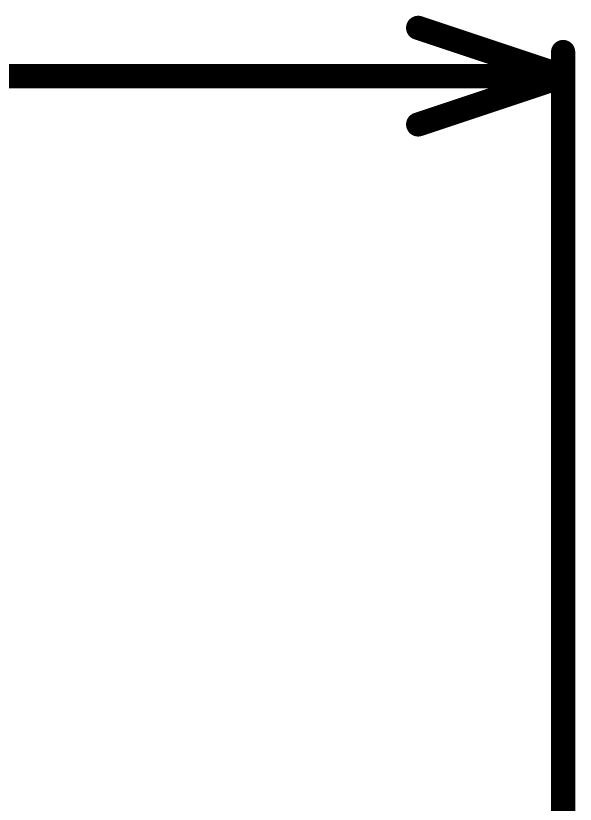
# Model space of a CAD drawing. Header units: inches. Extents: x -0.5 to 14, y -0.2 to 4.7.
# Drawn here: x 1.0473 to 1.2788, y 1.7466 to 2.073 of the extents above; entities that cross this region are included whole.
import ezdxf

# ---------------------------------------------------------------- set-up
doc = ezdxf.new("R2010")
doc.units = ezdxf.units.IN
doc.header["$MEASUREMENT"] = 0
doc.layers.add('Dimensions', color=6, linetype='Continuous')

msp = doc.modelspace()

# ---------------------------------------------------------------- linework, layer by layer
at = {"layer": 'Dimensions'}
for points in [[(1.21384, 2.068, 0.01, 0.01, 0), (1.27384, 2.048, 0.01, 0.01, 0)], [(1.27384, 1.71057, 0.01, 0.01, 0), (1.27384, 2.058, 0.01, 0.01, 0)], [(0.76475, 2.048, 0.01, 0.01, 0), (1.27384, 2.048, 0.01, 0.01, 0)], [(1.21384, 2.028, 0.01, 0.01, 0), (1.27384, 2.048, 0.01, 0.01, 0)]]:
    msp.add_lwpolyline(points, format="xyseb", dxfattribs=at)
for points in [[(1.21134, 2.068, 0.005, 0.005, 1), (1.21634, 2.068, 0.005, 0.005, 1)], [(1.27134, 2.058, 0.005, 0.005, 1), (1.27634, 2.058, 0.005, 0.005, 1)], [(1.27134, 2.048, 0.005, 0.005, 1), (1.27634, 2.048, 0.005, 0.005, 1)], [(1.27134, 2.048, 0.005, 0.005, 1), (1.27634, 2.048, 0.005, 0.005, 1)], [(1.27134, 2.048, 0.005, 0.005, 1), (1.27634, 2.048, 0.005, 0.005, 1)], [(1.21134, 2.028, 0.005, 0.005, 1), (1.21634, 2.028, 0.005, 0.005, 1)]]:
    msp.add_lwpolyline(points, format="xyseb", close=True, dxfattribs=at)

doc.saveas('drawing.dxf')
